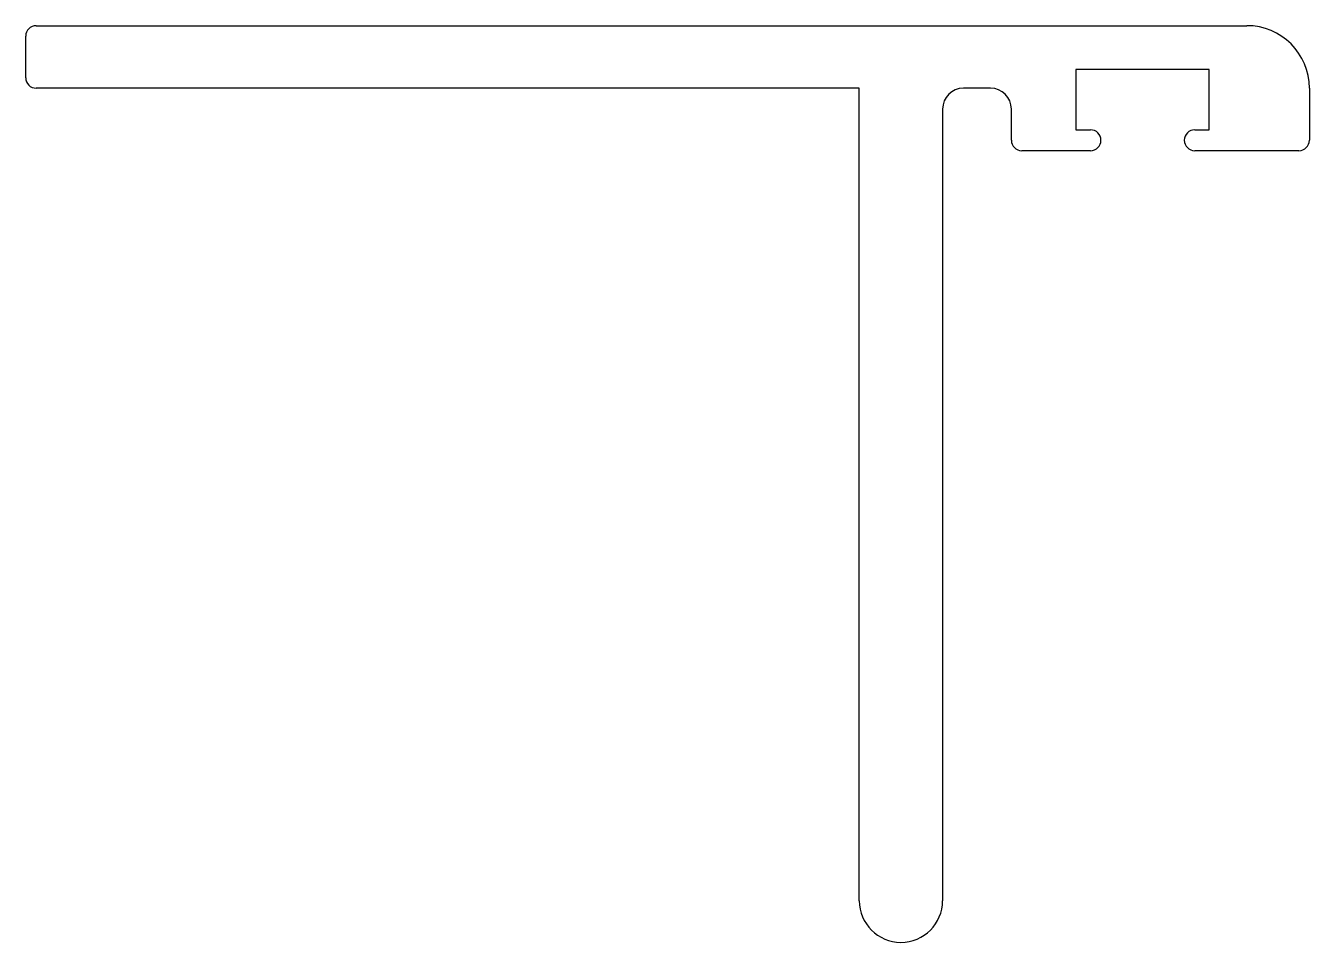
# Model space of a CAD drawing. Extents: x 307.4 to 369, y 489.1 to 533.1.
import ezdxf

# ---------------------------------------------------------------- set-up
doc = ezdxf.new("R2010")
doc.units = 0
doc.layers.get('0').update_dxf_attribs({"linetype": 'CONTINUOUS'})

msp = doc.modelspace()

# ---------------------------------------------------------------- linework, layer by layer
at = {"color": 7}
for p, q in [((307.912, 533.078), (366.012, 533.078)), ((307.412, 530.578), (307.412, 532.578)), ((357.812, 530.978), (357.812, 528.078)), ((364.212, 530.978), (357.812, 530.978)), ((364.212, 528.078), (364.212, 530.978)), ((347.412, 530.078), (307.912, 530.078)), ((347.412, 491.078), (347.412, 530.078)), ((353.712, 530.078), (352.412, 530.078)), ((369.012, 530.078), (369.012, 527.578)), ((351.412, 529.078), (351.412, 491.078)), ((354.712, 527.578), (354.712, 529.078)), ((357.812, 528.078), (358.512, 528.078)), ((363.512, 528.078), (364.212, 528.078)), ((358.512, 527.078), (355.212, 527.078)), ((368.512, 527.078), (363.512, 527.078))]:
    msp.add_line(p, q, dxfattribs=at)
for centre, radius, start, end in [((307.912, 532.578), 0.5, 90, 180), ((366.012, 530.078), 3, 360, 90), ((307.912, 530.578), 0.5, 180, 270), ((352.412, 529.078), 1, 90, 179.99999), ((353.712, 529.078), 1, 360, 90), ((358.512, 527.578), 0.5, 270, 90), ((363.512, 527.578), 0.5, 90, 270), ((355.212, 527.578), 0.5, 180.00001, 270), ((368.512, 527.578), 0.5, 270, 0), ((349.412, 491.078), 2, 180.00001, 0)]:
    msp.add_arc(centre, radius, start, end, dxfattribs=at)

doc.saveas('drawing.dxf')
